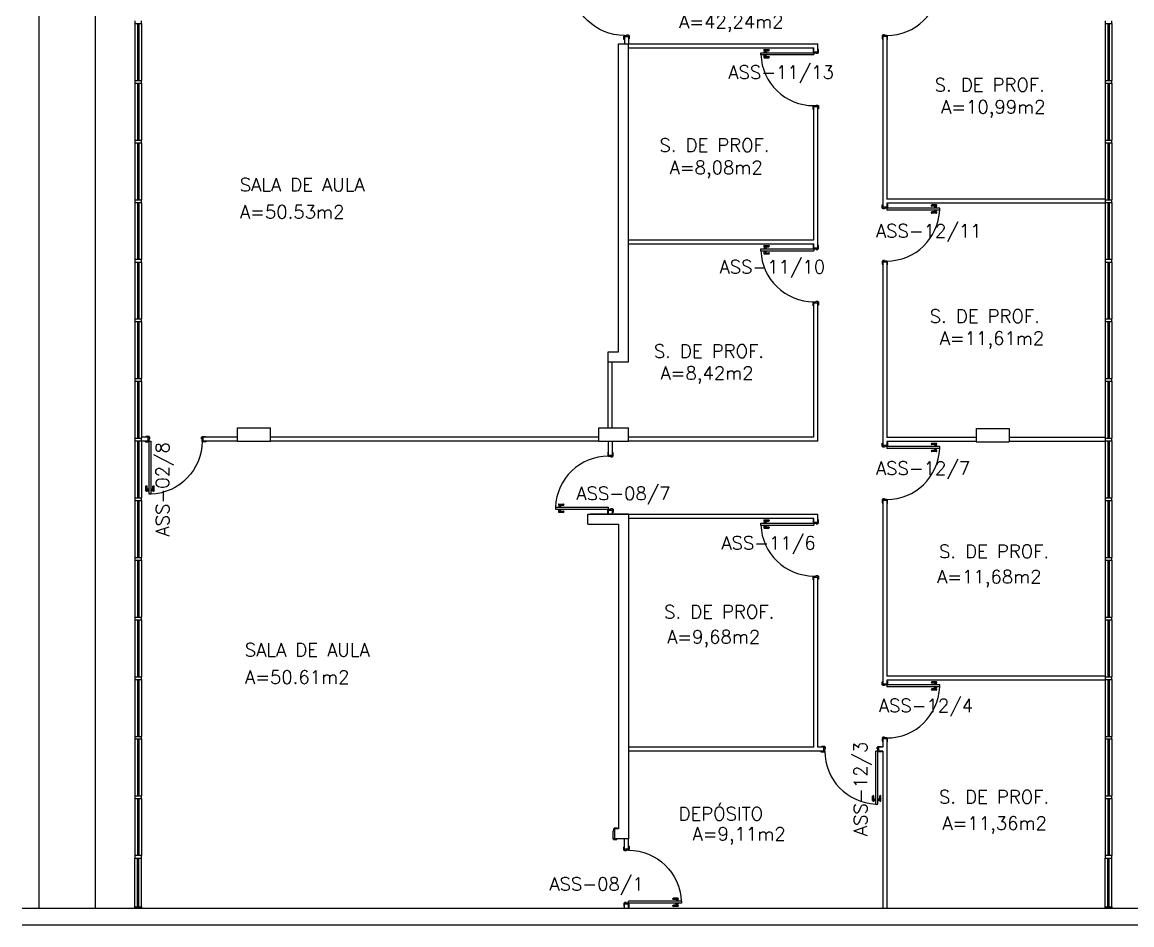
# Model space of a CAD drawing. Extents: x 272.3 to 314.2, y 193.7 to 231.5.
# Drawn here: x 272.27 to 289.02, y 193.68 to 207.3 of the extents above; entities that cross this region are included whole.
import ezdxf

# ---------------------------------------------------------------- set-up
doc = ezdxf.new("R2010")
doc.units = 0
doc.header["$LTSCALE"] = 0.01
for name, color, linetype in [('ALVENARIA', 2, 'CONTINUOUS'), ('AREA', 2, 'CONTINUOUS'), ('DIVISÓRIA', 2, 'CONTINUOUS'), ('ENDEREÇO', 2, 'CONTINUOUS'), ('JANELA', 1, 'CONTINUOUS'), ('MACANETA', 2, 'CONTINUOUS'), ('MARCO', 2, 'CONTINUOUS'), ('PISO', 1, 'CONTINUOUS'), ('PORTA', 2, 'CONTINUOUS'), ('TEXTO', 2, 'CONTINUOUS')]:
    doc.layers.add(name, color=color, linetype=linetype)
doc.styles.add('UNB-100', font='simplex.shx', dxfattribs={"height": 0.4})
doc.styles.add('UNB-200', font='simplex.shx', dxfattribs={"height": 0.3})

# ---------------------------------------------------------------- blocks, each defined once
blk = doc.blocks.new('MACANETA')
at = {"layer": 'MACANETA', "color": 1}
for p, q in [((-0.077, 0.052), (-0.077, 0.12)), ((-0.059, 0.052), (-0.059, 0.12)), ((-0.059, 0.075), (-0.036, 0.075)), ((-0.059, 0.052), (-0.036, 0.052)), ((-0.036, 0.044), (-0.036, 0.084)), ((-0.036, 0.084), (-0.03, 0.084)), ((-0.036, 0.044), (-0.03, 0.044)), ((0.006, 0.084), (0, 0.084)), ((0.006, 0.044), (0, 0.044)), ((0.006, 0.044), (0.006, 0.084)), ((0.029, 0.075), (0.006, 0.075)), ((0.029, 0.052), (0.006, 0.052)), ((0.029, 0.052), (0.029, 0.12)), ((0.047, 0.052), (0.047, 0.12))]:
    blk.add_line(p, q, dxfattribs=at)
for centre, start, end in [((-0.068, 0.12), 90, 180), ((-0.068, 0.052), 180, 270), ((-0.068, 0.12), 0, 90), ((-0.068, 0.052), 270, 0), ((0.038, 0.12), 90, 180), ((0.038, 0.052), 180, 270), ((0.038, 0.12), 0, 90), ((0.038, 0.052), 270, 0)]:
    blk.add_arc(centre, 0.00874, start, end, dxfattribs=at)
blk = doc.blocks.new('DOOR80')
at = {"layer": 'PORTA'}
for p, q in [((0.015, -0.8), (0.015, 0)), ((0.015, 0), (0.045, 0)), ((0.045, -0.8), (0.045, 0)), ((0.045, -0.8), (0.015, -0.8))]:
    blk.add_line(p, q, dxfattribs=at)
at = {"layer": 'PORTA', "color": 1}
blk.add_arc((0.015, 0), 0.8, 272.1491, 0, dxfattribs=at)
at = {"layer": 'PORTA'}
blk.add_blockref('MACANETA', (0.045, -0.8), dxfattribs=at)
blk = doc.blocks.new('DOOR-80')
at = {"layer": 'PORTA'}
for p, q in [((-0.045, -0.8), (-0.045, 0)), ((-0.015, 0), (-0.045, 0)), ((-0.015, -0.8), (-0.015, 0)), ((-0.045, -0.8), (-0.015, -0.8))]:
    blk.add_line(p, q, dxfattribs=at)
at = {"layer": 'PORTA', "color": 1}
blk.add_arc((-0.015, 0), 0.8, 180, 267.8509, dxfattribs=at)
at = {"layer": 'PORTA'}
blk.add_blockref('MACANETA', (-0.015, -0.8), dxfattribs=at)

msp = doc.modelspace()

# ---------------------------------------------------------------- linework, layer by layer
at = {"layer": 'ALVENARIA'}
for p, q in [((281.274, 202.328), (281.274, 206.978)), ((281.274, 206.978), (281.424, 206.978)), ((281.424, 202.178), (281.424, 206.978)), ((281.119, 202.328), (281.274, 202.328)), ((281.119, 202.178), (281.424, 202.178)), ((275.524, 200.978), (275.524, 201.178)), ((275.524, 201.178), (276.024, 201.178)), ((276.024, 200.978), (276.024, 201.178)), ((280.98, 200.978), (280.98, 201.178)), ((280.98, 201.178), (281.424, 201.178)), ((281.424, 200.978), (281.424, 201.178)), ((286.674, 201.171), (287.174, 201.171)), ((286.674, 201.171), (286.674, 200.971)), ((287.174, 201.171), (287.174, 200.971)), ((275.524, 200.978), (276.024, 200.978)), ((280.98, 200.978), (281.424, 200.978)), ((286.674, 200.971), (287.174, 200.971)), ((280.814, 199.878), (281.424, 199.878)), ((280.814, 199.728), (280.814, 199.878)), ((281.424, 199.878), (280.849, 199.878)), ((281.424, 199.878), (281.424, 194.978)), ((280.814, 199.728), (281.274, 199.728)), ((281.274, 199.728), (281.274, 195.128)), ((281.274, 195.128), (281.214, 195.128)), ((281.214, 195.128), (281.214, 194.978)), ((281.424, 194.978), (281.214, 194.978)), ((272.274, 193.928), (295.524, 193.928)), ((272.274, 193.678), (295.524, 193.678))]:
    msp.add_line(p, q, dxfattribs=at)
at = {"layer": 'DIVISÓRIA'}
for p, q in [((281.354, 207.093), (281.364, 207.093)), ((281.354, 207.043), (281.354, 207.093)), ((281.364, 207.043), (281.354, 207.043)), ((281.364, 207.103), (281.399, 207.103)), ((281.364, 207.093), (281.364, 207.103)), ((281.364, 207.088), (281.364, 207.093)), ((281.364, 207.088), (281.364, 206.978)), ((281.364, 207.088), (281.424, 207.088)), ((281.399, 207.113), (281.424, 207.113)), ((281.399, 207.103), (281.399, 207.113)), ((281.424, 207.113), (281.424, 207.103)), ((281.424, 207.088), (281.424, 207.103)), ((281.424, 207.103), (281.434, 207.103)), ((281.424, 207.088), (281.424, 206.978)), ((281.434, 207.053), (281.424, 207.053)), ((281.434, 207.103), (281.434, 207.053)), ((285.254, 207.103), (285.254, 207.053)), ((285.264, 207.103), (285.254, 207.103)), ((285.254, 207.053), (285.264, 207.053)), ((285.264, 207.113), (285.264, 207.103)), ((285.289, 207.113), (285.264, 207.113)), ((285.264, 207.088), (285.264, 207.103)), ((285.264, 207.088), (285.264, 204.513)), ((285.324, 207.088), (285.264, 207.088)), ((285.289, 207.103), (285.289, 207.113)), ((285.324, 207.103), (285.289, 207.103)), ((285.324, 207.093), (285.324, 207.103)), ((285.324, 207.088), (285.324, 207.093)), ((285.334, 207.093), (285.324, 207.093)), ((285.324, 207.088), (285.324, 204.633)), ((285.324, 207.043), (285.334, 207.043)), ((285.334, 207.043), (285.334, 207.093)), ((281.424, 206.978), (284.284, 206.978)), ((281.424, 206.918), (284.224, 206.918)), ((284.214, 206.903), (284.214, 206.853)), ((284.224, 206.903), (284.214, 206.903)), ((284.224, 206.858), (284.224, 206.918)), ((284.284, 206.858), (284.284, 206.978)), ((284.294, 206.893), (284.284, 206.893)), ((284.294, 206.843), (284.294, 206.893)), ((284.214, 206.853), (284.224, 206.853)), ((284.224, 206.858), (284.224, 206.853)), ((284.224, 206.858), (284.284, 206.858)), ((284.224, 206.853), (284.224, 206.843)), ((284.224, 206.843), (284.259, 206.843)), ((284.259, 206.843), (284.259, 206.833)), ((284.259, 206.833), (284.284, 206.833)), ((284.284, 206.858), (284.284, 206.843)), ((284.284, 206.843), (284.294, 206.843)), ((284.284, 206.833), (284.284, 206.843)), ((284.214, 206.033), (284.224, 206.033)), ((284.214, 205.983), (284.214, 206.033)), ((284.224, 206.043), (284.259, 206.043)), ((284.224, 206.033), (284.224, 206.043)), ((284.224, 206.028), (284.224, 206.033)), ((284.224, 204.018), (284.224, 206.028)), ((284.224, 206.028), (284.284, 206.028)), ((284.259, 206.053), (284.284, 206.053)), ((284.259, 206.043), (284.259, 206.053)), ((284.284, 206.053), (284.284, 206.043)), ((284.284, 206.028), (284.284, 206.043)), ((284.284, 206.043), (284.294, 206.043)), ((284.284, 203.898), (284.284, 206.028)), ((284.294, 206.043), (284.294, 205.993)), ((284.224, 205.983), (284.214, 205.983)), ((284.294, 205.993), (284.284, 205.993)), ((285.254, 204.548), (285.264, 204.548)), ((285.254, 204.498), (285.254, 204.548)), ((288.624, 204.633), (285.324, 204.633)), ((285.324, 204.573), (285.324, 204.513)), ((288.624, 204.573), (285.324, 204.573)), ((285.324, 204.558), (285.334, 204.558)), ((285.334, 204.558), (285.334, 204.508)), ((285.264, 204.498), (285.254, 204.498)), ((285.264, 204.513), (285.264, 204.498)), ((285.324, 204.513), (285.264, 204.513)), ((285.264, 204.488), (285.264, 204.498)), ((285.289, 204.488), (285.264, 204.488)), ((285.289, 204.498), (285.289, 204.488)), ((285.324, 204.498), (285.289, 204.498)), ((285.324, 204.513), (285.324, 204.508)), ((285.324, 204.508), (285.324, 204.498)), ((285.334, 204.508), (285.324, 204.508)), ((281.424, 204.018), (284.224, 204.018)), ((281.424, 203.958), (284.224, 203.958)), ((284.214, 203.943), (284.214, 203.893)), ((284.224, 203.943), (284.214, 203.943)), ((284.214, 203.893), (284.224, 203.893)), ((284.224, 203.898), (284.224, 203.958)), ((284.224, 203.898), (284.224, 203.893)), ((284.224, 203.898), (284.284, 203.898)), ((284.224, 203.893), (284.224, 203.883)), ((284.224, 203.883), (284.259, 203.883)), ((284.259, 203.883), (284.259, 203.873)), ((284.259, 203.873), (284.284, 203.873)), ((284.294, 203.933), (284.284, 203.933)), ((284.284, 203.898), (284.284, 203.883)), ((284.284, 203.883), (284.294, 203.883)), ((284.284, 203.873), (284.284, 203.883)), ((284.294, 203.883), (284.294, 203.933)), ((285.254, 203.698), (285.254, 203.648)), ((285.264, 203.698), (285.254, 203.698)), ((285.264, 203.708), (285.264, 203.698)), ((285.289, 203.708), (285.264, 203.708)), ((285.264, 203.683), (285.264, 203.698)), ((285.264, 203.683), (285.264, 200.913)), ((285.324, 203.683), (285.264, 203.683)), ((285.289, 203.698), (285.289, 203.708)), ((285.324, 203.698), (285.289, 203.698)), ((285.324, 203.688), (285.324, 203.698)), ((285.324, 203.683), (285.324, 203.688)), ((285.334, 203.688), (285.324, 203.688)), ((285.324, 203.683), (285.324, 201.033)), ((285.334, 203.638), (285.334, 203.688)), ((285.254, 203.648), (285.264, 203.648)), ((285.324, 203.638), (285.334, 203.638)), ((284.214, 203.073), (284.224, 203.073)), ((284.214, 203.023), (284.214, 203.073)), ((284.224, 203.023), (284.214, 203.023)), ((284.224, 203.083), (284.259, 203.083)), ((284.224, 203.073), (284.224, 203.083)), ((284.224, 203.068), (284.224, 203.073)), ((284.224, 203.068), (284.284, 203.068)), ((284.224, 201.038), (284.224, 203.068)), ((284.259, 203.093), (284.284, 203.093)), ((284.259, 203.083), (284.259, 203.093)), ((284.284, 203.093), (284.284, 203.083)), ((284.284, 203.068), (284.284, 203.083)), ((284.284, 203.083), (284.294, 203.083)), ((284.284, 200.978), (284.284, 203.068)), ((284.294, 203.033), (284.284, 203.033)), ((284.294, 203.083), (284.294, 203.033)), ((281.119, 201.178), (281.119, 202.328)), ((281.179, 201.178), (281.179, 202.178)), ((274.174, 201.038), (274.074, 201.038)), ((274.139, 201.048), (274.139, 201.038)), ((274.189, 201.048), (274.139, 201.048)), ((274.174, 201.038), (274.189, 201.038)), ((274.174, 200.978), (274.174, 201.038)), ((274.174, 200.978), (274.174, 201.038)), ((274.189, 201.038), (274.189, 201.048)), ((274.199, 201.038), (274.189, 201.038)), ((274.189, 201.013), (274.199, 201.013)), ((274.189, 200.978), (274.189, 201.013)), ((274.199, 201.013), (274.199, 201.038)), ((274.979, 201.038), (274.989, 201.038)), ((274.979, 201.013), (274.979, 201.038)), ((274.989, 201.013), (274.979, 201.013)), ((274.989, 201.048), (275.039, 201.048)), ((274.989, 201.038), (274.989, 201.048)), ((275.004, 201.038), (274.989, 201.038)), ((274.989, 200.978), (274.989, 201.013)), ((275.524, 201.038), (275.004, 201.038)), ((275.004, 200.978), (275.004, 201.038)), ((275.039, 201.048), (275.039, 201.038)), ((280.98, 201.038), (276.024, 201.038)), ((284.224, 201.038), (281.424, 201.038)), ((286.674, 201.033), (285.324, 201.033)), ((288.624, 201.033), (287.174, 201.033)), ((274.174, 200.978), (274.074, 200.978)), ((274.129, 200.978), (274.129, 200.968)), ((274.129, 200.968), (274.179, 200.968)), ((274.174, 200.978), (274.179, 200.978)), ((274.179, 200.978), (274.189, 200.978)), ((274.179, 200.968), (274.179, 200.978)), ((274.999, 200.978), (274.989, 200.978)), ((275.004, 200.978), (274.999, 200.978)), ((274.999, 200.968), (274.999, 200.978)), ((275.049, 200.968), (274.999, 200.968)), ((275.524, 200.978), (275.004, 200.978)), ((275.049, 200.968), (275.049, 200.978)), ((280.98, 200.978), (276.024, 200.978)), ((281.124, 200.768), (281.124, 200.978)), ((281.184, 200.768), (281.184, 200.978)), ((284.284, 200.978), (281.424, 200.978)), ((285.254, 200.948), (285.264, 200.948)), ((285.254, 200.898), (285.254, 200.948)), ((285.264, 200.898), (285.254, 200.898)), ((285.264, 200.913), (285.264, 200.898)), ((285.324, 200.913), (285.264, 200.913)), ((285.264, 200.888), (285.264, 200.898)), ((285.289, 200.888), (285.264, 200.888)), ((285.289, 200.898), (285.289, 200.888)), ((285.324, 200.898), (285.289, 200.898)), ((285.324, 200.973), (285.324, 200.913)), ((286.674, 200.973), (285.324, 200.973)), ((285.324, 200.958), (285.334, 200.958)), ((285.324, 200.913), (285.324, 200.908)), ((285.324, 200.908), (285.324, 200.898)), ((285.334, 200.908), (285.324, 200.908)), ((285.334, 200.958), (285.334, 200.908)), ((288.624, 200.973), (287.174, 200.973)), ((281.114, 200.813), (281.114, 200.763)), ((281.124, 200.813), (281.114, 200.813)), ((281.114, 200.763), (281.124, 200.763)), ((281.124, 200.768), (281.124, 200.763)), ((281.124, 200.768), (281.184, 200.768)), ((281.124, 200.763), (281.124, 200.753)), ((281.124, 200.753), (281.159, 200.753)), ((281.159, 200.753), (281.159, 200.743)), ((281.159, 200.743), (281.184, 200.743)), ((281.194, 200.803), (281.184, 200.803)), ((281.184, 200.768), (281.184, 200.753)), ((281.184, 200.753), (281.194, 200.753)), ((281.184, 200.743), (281.184, 200.753)), ((281.194, 200.753), (281.194, 200.803)), ((285.254, 200.098), (285.254, 200.048)), ((285.264, 200.098), (285.254, 200.098)), ((285.254, 200.048), (285.264, 200.048)), ((285.264, 200.108), (285.264, 200.098)), ((285.289, 200.108), (285.264, 200.108)), ((285.264, 200.083), (285.264, 200.098)), ((285.324, 200.083), (285.264, 200.083)), ((285.264, 200.083), (285.264, 197.313)), ((285.289, 200.098), (285.289, 200.108)), ((285.324, 200.098), (285.289, 200.098)), ((285.324, 200.088), (285.324, 200.098)), ((285.324, 200.083), (285.324, 200.088)), ((285.334, 200.088), (285.324, 200.088)), ((285.324, 200.083), (285.324, 197.433)), ((285.324, 200.038), (285.334, 200.038)), ((285.334, 200.038), (285.334, 200.088)), ((281.114, 199.943), (281.124, 199.943)), ((281.114, 199.893), (281.114, 199.943)), ((281.114, 199.893), (281.124, 199.893)), ((281.124, 199.953), (281.159, 199.953)), ((281.124, 199.943), (281.124, 199.953)), ((281.124, 199.938), (281.124, 199.943)), ((281.124, 199.938), (281.184, 199.938)), ((281.124, 199.878), (281.124, 199.938)), ((281.159, 199.963), (281.184, 199.963)), ((281.159, 199.953), (281.159, 199.963)), ((281.184, 199.963), (281.184, 199.953)), ((281.184, 199.938), (281.184, 199.953)), ((281.184, 199.953), (281.194, 199.953)), ((281.184, 199.878), (281.184, 199.938)), ((281.194, 199.903), (281.184, 199.903)), ((281.194, 199.953), (281.194, 199.903)), ((281.424, 199.878), (284.284, 199.878)), ((284.284, 199.758), (284.284, 199.878)), ((281.424, 199.818), (284.224, 199.818)), ((284.214, 199.803), (284.214, 199.753)), ((284.224, 199.803), (284.214, 199.803)), ((284.214, 199.753), (284.224, 199.753)), ((284.224, 199.758), (284.224, 199.818)), ((284.224, 199.758), (284.224, 199.753)), ((284.224, 199.758), (284.284, 199.758)), ((284.224, 199.753), (284.224, 199.743)), ((284.224, 199.743), (284.259, 199.743)), ((284.259, 199.743), (284.259, 199.733)), ((284.259, 199.733), (284.284, 199.733)), ((284.294, 199.793), (284.284, 199.793)), ((284.284, 199.758), (284.284, 199.743)), ((284.284, 199.743), (284.294, 199.743)), ((284.284, 199.733), (284.284, 199.743)), ((284.294, 199.743), (284.294, 199.793)), ((284.214, 198.933), (284.224, 198.933)), ((284.214, 198.883), (284.214, 198.933)), ((284.224, 198.883), (284.214, 198.883)), ((284.224, 198.943), (284.259, 198.943)), ((284.224, 198.933), (284.224, 198.943)), ((284.224, 198.928), (284.224, 198.933)), ((284.224, 198.928), (284.284, 198.928)), ((284.224, 196.361), (284.224, 198.928)), ((284.259, 198.953), (284.284, 198.953)), ((284.259, 198.943), (284.259, 198.953)), ((284.284, 198.953), (284.284, 198.943)), ((284.284, 198.928), (284.284, 198.943)), ((284.284, 198.943), (284.294, 198.943)), ((284.284, 196.361), (284.284, 198.928)), ((284.294, 198.893), (284.284, 198.893)), ((284.294, 198.943), (284.294, 198.893)), ((285.254, 197.348), (285.264, 197.348)), ((285.254, 197.298), (285.254, 197.348)), ((288.624, 197.433), (285.324, 197.433)), ((288.624, 197.373), (285.324, 197.373)), ((285.324, 197.373), (285.324, 197.313)), ((285.324, 197.358), (285.334, 197.358)), ((285.334, 197.358), (285.334, 197.308)), ((285.264, 197.298), (285.254, 197.298)), ((285.264, 197.313), (285.264, 197.298)), ((285.324, 197.313), (285.264, 197.313)), ((285.264, 197.288), (285.264, 197.298)), ((285.289, 197.288), (285.264, 197.288)), ((285.289, 197.298), (285.289, 197.288)), ((285.324, 197.298), (285.289, 197.298)), ((285.324, 197.313), (285.324, 197.308)), ((285.324, 197.308), (285.324, 197.298)), ((285.334, 197.308), (285.324, 197.308)), ((285.254, 196.498), (285.254, 196.448)), ((285.264, 196.498), (285.254, 196.498)), ((285.264, 196.508), (285.264, 196.498)), ((285.289, 196.508), (285.264, 196.508)), ((285.264, 196.483), (285.264, 196.498)), ((285.264, 196.483), (285.264, 196.361)), ((285.324, 196.483), (285.264, 196.483)), ((285.289, 196.498), (285.289, 196.508)), ((285.324, 196.498), (285.289, 196.498)), ((285.324, 196.488), (285.324, 196.498)), ((285.324, 196.483), (285.324, 196.488)), ((285.334, 196.488), (285.324, 196.488)), ((285.324, 196.483), (285.324, 193.928)), ((285.334, 196.438), (285.334, 196.488)), ((284.224, 196.361), (281.424, 196.361)), ((284.374, 196.361), (284.284, 196.361)), ((284.389, 196.371), (284.339, 196.371)), ((284.339, 196.371), (284.339, 196.361)), ((284.374, 196.301), (284.374, 196.361)), ((284.374, 196.361), (284.389, 196.361)), ((284.389, 196.361), (284.389, 196.371)), ((284.399, 196.361), (284.389, 196.361)), ((284.389, 196.301), (284.389, 196.336)), ((284.389, 196.336), (284.399, 196.336)), ((284.399, 196.336), (284.399, 196.361)), ((285.179, 196.336), (285.179, 196.361)), ((285.179, 196.361), (285.189, 196.361)), ((285.189, 196.336), (285.179, 196.336)), ((285.189, 196.361), (285.189, 196.371)), ((285.189, 196.371), (285.239, 196.371)), ((285.204, 196.361), (285.189, 196.361)), ((285.189, 196.301), (285.189, 196.336)), ((285.264, 196.361), (285.204, 196.361)), ((285.204, 196.301), (285.204, 196.361)), ((285.239, 196.371), (285.239, 196.361)), ((285.254, 196.448), (285.264, 196.448)), ((285.324, 196.438), (285.334, 196.438)), ((284.374, 196.301), (281.424, 196.301)), ((284.329, 196.301), (284.329, 196.291)), ((284.329, 196.291), (284.379, 196.291)), ((284.374, 196.301), (284.379, 196.301)), ((284.379, 196.291), (284.379, 196.301)), ((284.379, 196.301), (284.389, 196.301)), ((285.199, 196.301), (285.189, 196.301)), ((285.199, 196.291), (285.199, 196.301)), ((285.204, 196.301), (285.199, 196.301)), ((285.249, 196.291), (285.199, 196.291)), ((285.264, 196.301), (285.204, 196.301)), ((285.249, 196.301), (285.249, 196.291)), ((285.264, 196.301), (285.264, 193.928)), ((281.364, 194.818), (281.364, 194.978)), ((281.424, 194.818), (281.424, 194.978)), ((281.424, 194.818), (281.364, 194.818)), ((281.364, 193.928), (281.364, 193.988)), ((281.424, 193.988), (281.364, 193.988)), ((281.424, 193.928), (281.424, 193.988))]:
    msp.add_line(p, q, dxfattribs=at)
at = {"layer": 'JANELA'}
for p, q in [((273.974, 207.323), (273.974, 207.283)), ((273.974, 207.283), (273.974, 206.423)), ((273.974, 207.283), (274.074, 207.283)), ((274.014, 207.283), (274.014, 206.423)), ((274.034, 207.283), (274.034, 206.423)), ((274.074, 207.283), (274.074, 207.323)), ((274.074, 207.283), (274.074, 206.423)), ((288.624, 207.323), (288.624, 207.283)), ((288.624, 207.283), (288.724, 207.283)), ((288.624, 207.283), (288.624, 206.423)), ((288.664, 207.283), (288.664, 206.423)), ((288.684, 207.283), (288.684, 206.423)), ((288.724, 207.283), (288.724, 207.323)), ((288.724, 207.283), (288.724, 206.423)), ((273.974, 206.423), (274.074, 206.423)), ((273.974, 206.423), (273.974, 206.383)), ((273.974, 206.383), (273.974, 205.523)), ((273.974, 206.383), (274.074, 206.383)), ((274.014, 206.383), (274.014, 205.523)), ((274.034, 206.383), (274.034, 205.523)), ((274.074, 206.383), (274.074, 206.423)), ((274.074, 206.383), (274.074, 205.523)), ((288.624, 206.423), (288.624, 206.383)), ((288.624, 206.423), (288.724, 206.423)), ((288.624, 206.383), (288.724, 206.383)), ((288.624, 206.383), (288.624, 205.523)), ((288.664, 206.383), (288.664, 205.523)), ((288.684, 206.383), (288.684, 205.523)), ((288.724, 206.383), (288.724, 206.423)), ((288.724, 206.383), (288.724, 205.523)), ((273.974, 205.523), (274.074, 205.523)), ((273.974, 205.523), (273.974, 205.483)), ((274.074, 205.483), (274.074, 205.523)), ((288.624, 205.523), (288.624, 205.483)), ((288.624, 205.523), (288.724, 205.523)), ((288.724, 205.483), (288.724, 205.523)), ((273.974, 205.483), (273.974, 204.623)), ((273.974, 205.483), (274.074, 205.483)), ((274.014, 205.483), (274.014, 204.623)), ((274.034, 205.483), (274.034, 204.623)), ((274.074, 205.483), (274.074, 204.623)), ((288.624, 205.483), (288.624, 204.623)), ((288.624, 205.483), (288.724, 205.483)), ((288.664, 205.483), (288.664, 204.623)), ((288.684, 205.483), (288.684, 204.623)), ((288.724, 205.483), (288.724, 204.623)), ((273.974, 204.623), (273.974, 204.583)), ((273.974, 204.623), (274.074, 204.623)), ((273.974, 204.583), (274.074, 204.583)), ((273.974, 204.583), (273.974, 203.723)), ((274.014, 204.583), (274.014, 203.723)), ((274.034, 204.583), (274.034, 203.723)), ((274.074, 204.573), (274.074, 204.633)), ((274.074, 204.583), (274.074, 203.723)), ((288.624, 204.623), (288.724, 204.623)), ((288.624, 204.623), (288.624, 204.583)), ((288.624, 204.583), (288.724, 204.583)), ((288.624, 204.583), (288.624, 203.723)), ((288.664, 204.583), (288.664, 203.723)), ((288.684, 204.583), (288.684, 203.723)), ((288.724, 204.583), (288.724, 204.623)), ((288.724, 204.583), (288.724, 203.723)), ((274.074, 203.723), (273.974, 203.723)), ((273.974, 203.723), (273.974, 203.683)), ((273.974, 203.683), (274.074, 203.683)), ((273.974, 203.683), (273.974, 202.823)), ((274.014, 203.683), (274.014, 202.823)), ((274.034, 203.683), (274.034, 202.823)), ((274.074, 203.683), (274.074, 203.723)), ((274.074, 203.683), (274.074, 202.823)), ((288.624, 203.723), (288.624, 203.683)), ((288.724, 203.723), (288.624, 203.723)), ((288.624, 203.683), (288.724, 203.683)), ((288.624, 203.683), (288.624, 202.823)), ((288.664, 203.683), (288.664, 202.823)), ((288.684, 203.683), (288.684, 202.823)), ((288.724, 203.683), (288.724, 203.723)), ((288.724, 203.683), (288.724, 202.823)), ((273.974, 202.823), (274.074, 202.823)), ((273.974, 202.823), (273.974, 202.783)), ((273.974, 202.783), (273.974, 201.923)), ((273.974, 202.783), (274.074, 202.783)), ((274.014, 202.783), (274.014, 201.923)), ((274.034, 202.783), (274.034, 201.923)), ((274.074, 202.783), (274.074, 202.823)), ((274.074, 202.783), (274.074, 201.923)), ((288.624, 202.823), (288.624, 202.783)), ((288.624, 202.823), (288.724, 202.823)), ((288.624, 202.783), (288.724, 202.783)), ((288.624, 202.783), (288.624, 201.923)), ((288.664, 202.783), (288.664, 201.923)), ((288.684, 202.783), (288.684, 201.923)), ((288.724, 202.783), (288.724, 202.823)), ((288.724, 202.783), (288.724, 201.923)), ((273.974, 201.923), (274.074, 201.923)), ((273.974, 201.923), (273.974, 201.883)), ((273.974, 201.883), (274.074, 201.883)), ((273.974, 201.883), (273.974, 201.023)), ((274.014, 201.883), (274.014, 201.023)), ((274.034, 201.883), (274.034, 201.023)), ((274.074, 201.873), (274.074, 201.933)), ((274.074, 201.883), (274.074, 201.023)), ((288.624, 201.923), (288.624, 201.883)), ((288.624, 201.923), (288.724, 201.923)), ((288.624, 201.883), (288.724, 201.883)), ((288.624, 201.883), (288.624, 201.023)), ((288.664, 201.883), (288.664, 201.023)), ((288.684, 201.883), (288.684, 201.023)), ((288.724, 201.883), (288.724, 201.923)), ((288.724, 201.883), (288.724, 201.023)), ((273.974, 201.023), (274.074, 201.023)), ((273.974, 201.023), (273.974, 200.983)), ((274.074, 200.983), (274.074, 201.023)), ((288.624, 201.023), (288.624, 200.983)), ((288.624, 201.023), (288.724, 201.023)), ((288.724, 200.983), (288.724, 201.023)), ((273.974, 200.983), (273.974, 200.123)), ((273.974, 200.983), (274.074, 200.983)), ((274.014, 200.983), (274.014, 200.123)), ((274.034, 200.983), (274.034, 200.123)), ((274.074, 200.983), (274.074, 200.123)), ((288.624, 200.983), (288.724, 200.983)), ((288.624, 200.983), (288.624, 200.123)), ((288.664, 200.983), (288.664, 200.123)), ((288.684, 200.983), (288.684, 200.123)), ((288.724, 200.983), (288.724, 200.123)), ((273.974, 200.123), (274.074, 200.123)), ((273.974, 200.123), (273.974, 200.083)), ((273.974, 200.083), (274.074, 200.083)), ((273.974, 200.083), (273.974, 199.223)), ((274.014, 200.083), (274.014, 199.223)), ((274.034, 200.083), (274.034, 199.223)), ((274.074, 200.083), (274.074, 200.123)), ((274.074, 200.083), (274.074, 199.223)), ((288.624, 200.123), (288.624, 200.083)), ((288.624, 200.123), (288.724, 200.123)), ((288.624, 200.083), (288.724, 200.083)), ((288.624, 200.083), (288.624, 199.223)), ((288.664, 200.083), (288.664, 199.223)), ((288.684, 200.083), (288.684, 199.223)), ((288.724, 200.083), (288.724, 200.123)), ((288.724, 200.083), (288.724, 199.223)), ((273.974, 199.223), (274.074, 199.223)), ((273.974, 199.223), (273.974, 199.183)), ((273.974, 199.183), (273.974, 198.323)), ((273.974, 199.183), (274.074, 199.183)), ((274.014, 199.183), (274.014, 198.323)), ((274.034, 199.183), (274.034, 198.323)), ((274.074, 199.183), (274.074, 199.223)), ((274.074, 199.183), (274.074, 198.323)), ((288.624, 199.223), (288.624, 199.183)), ((288.624, 199.223), (288.724, 199.223)), ((288.624, 199.183), (288.724, 199.183)), ((288.624, 199.183), (288.624, 198.323)), ((288.664, 199.183), (288.664, 198.323)), ((288.684, 199.183), (288.684, 198.323)), ((288.724, 199.183), (288.724, 199.223)), ((288.724, 199.183), (288.724, 198.323)), ((273.974, 198.323), (274.074, 198.323)), ((273.974, 198.323), (273.974, 198.283)), ((274.074, 198.283), (274.074, 198.323)), ((288.624, 198.323), (288.624, 198.283)), ((288.624, 198.323), (288.724, 198.323)), ((288.724, 198.283), (288.724, 198.323)), ((273.974, 198.283), (273.974, 197.423)), ((273.974, 198.283), (274.074, 198.283)), ((274.014, 198.283), (274.014, 197.423)), ((274.034, 198.283), (274.034, 197.423)), ((274.074, 198.283), (274.074, 197.423)), ((288.624, 198.283), (288.724, 198.283)), ((288.624, 198.283), (288.624, 197.423)), ((288.664, 198.283), (288.664, 197.423)), ((288.684, 198.283), (288.684, 197.423)), ((288.724, 198.283), (288.724, 197.423)), ((273.974, 197.423), (274.074, 197.423)), ((273.974, 197.423), (273.974, 197.383)), ((273.974, 197.383), (273.974, 196.523)), ((273.974, 197.383), (274.074, 197.383)), ((274.014, 197.383), (274.014, 196.523)), ((274.034, 197.383), (274.034, 196.523)), ((274.074, 197.383), (274.074, 197.423)), ((274.074, 197.383), (274.074, 196.523)), ((288.624, 197.433), (288.624, 197.373)), ((288.624, 197.423), (288.724, 197.423)), ((288.624, 197.383), (288.624, 196.523)), ((288.624, 197.383), (288.724, 197.383)), ((288.664, 197.383), (288.664, 196.523)), ((288.684, 197.383), (288.684, 196.523)), ((288.724, 197.383), (288.724, 197.423)), ((288.724, 197.383), (288.724, 196.523)), ((273.974, 196.523), (274.074, 196.523)), ((273.974, 196.523), (273.974, 196.483)), ((273.974, 196.483), (273.974, 195.623)), ((273.974, 196.483), (274.074, 196.483)), ((274.014, 196.483), (274.014, 195.623)), ((274.034, 196.483), (274.034, 195.623)), ((274.074, 196.483), (274.074, 196.523)), ((274.074, 196.483), (274.074, 195.623)), ((288.624, 196.523), (288.624, 196.483)), ((288.624, 196.523), (288.724, 196.523)), ((288.624, 196.483), (288.724, 196.483)), ((288.624, 196.483), (288.624, 195.623)), ((288.664, 196.483), (288.664, 195.623)), ((288.684, 196.483), (288.684, 195.623)), ((288.724, 196.483), (288.724, 196.523)), ((288.724, 196.483), (288.724, 195.623)), ((273.974, 195.623), (273.974, 195.583)), ((273.974, 195.623), (274.074, 195.623)), ((273.974, 195.583), (274.074, 195.583)), ((273.974, 195.583), (273.974, 194.723)), ((274.014, 195.583), (274.014, 194.723)), ((274.034, 195.583), (274.034, 194.723)), ((274.074, 195.583), (274.074, 195.623)), ((274.074, 195.583), (274.074, 194.723)), ((288.624, 195.623), (288.724, 195.623)), ((288.624, 195.623), (288.624, 195.583)), ((288.624, 195.583), (288.724, 195.583)), ((288.624, 195.583), (288.624, 194.723)), ((288.664, 195.583), (288.664, 194.723)), ((288.684, 195.583), (288.684, 194.723)), ((288.724, 195.583), (288.724, 195.623)), ((288.724, 195.583), (288.724, 194.723)), ((274.074, 194.723), (273.974, 194.723)), ((273.974, 194.723), (273.974, 194.683)), ((273.974, 194.683), (274.074, 194.683)), ((273.974, 193.948), (273.974, 194.683)), ((274.014, 193.948), (274.014, 194.683)), ((274.034, 193.948), (274.034, 194.683)), ((274.074, 194.683), (274.074, 194.723)), ((274.074, 193.948), (274.074, 194.683)), ((288.624, 194.723), (288.624, 194.683)), ((288.724, 194.723), (288.624, 194.723)), ((288.624, 193.948), (288.624, 194.683)), ((288.624, 194.683), (288.724, 194.683)), ((288.664, 193.948), (288.664, 194.683)), ((288.684, 193.948), (288.684, 194.683)), ((288.724, 194.683), (288.724, 194.723)), ((288.724, 193.948), (288.724, 194.683)), ((273.974, 193.928), (273.974, 193.948)), ((273.974, 193.948), (274.074, 193.948)), ((274.074, 193.948), (274.074, 193.928)), ((288.624, 193.948), (288.724, 193.948)), ((288.624, 193.928), (288.624, 193.948)), ((288.724, 193.948), (288.724, 193.928))]:
    msp.add_line(p, q, dxfattribs=at)
at = {"layer": 'MARCO'}
for p, q in [((281.209, 195.138), (281.209, 195.128)), ((281.259, 195.138), (281.209, 195.138)), ((281.259, 195.128), (281.259, 195.138)), ((281.189, 195.093), (281.189, 194.978)), ((281.199, 195.093), (281.189, 195.093)), ((281.189, 194.978), (281.199, 194.978)), ((281.199, 195.128), (281.199, 195.093)), ((281.209, 195.128), (281.199, 195.128)), ((281.214, 194.978), (281.199, 194.978)), ((281.199, 194.978), (281.199, 194.968)), ((281.214, 195.128), (281.209, 195.128)), ((281.249, 194.968), (281.249, 194.978)), ((281.199, 194.968), (281.249, 194.968)), ((281.354, 194.853), (281.364, 194.853)), ((281.354, 194.803), (281.354, 194.853)), ((281.364, 194.803), (281.354, 194.803)), ((281.364, 194.818), (281.364, 194.803)), ((281.364, 194.793), (281.364, 194.803)), ((281.389, 194.803), (281.389, 194.793)), ((281.424, 194.803), (281.389, 194.803)), ((281.424, 194.863), (281.434, 194.863)), ((281.424, 194.818), (281.424, 194.813)), ((281.424, 194.813), (281.424, 194.803)), ((281.434, 194.813), (281.424, 194.813)), ((281.434, 194.863), (281.434, 194.813)), ((281.389, 194.793), (281.364, 194.793)), ((281.354, 194.003), (281.354, 193.953)), ((281.364, 194.003), (281.354, 194.003)), ((281.364, 194.013), (281.364, 194.003)), ((281.389, 194.013), (281.364, 194.013)), ((281.364, 193.988), (281.364, 194.003)), ((281.389, 194.003), (281.389, 194.013)), ((281.424, 194.003), (281.389, 194.003)), ((281.424, 193.993), (281.424, 194.003)), ((281.424, 193.988), (281.424, 193.993)), ((281.434, 193.993), (281.424, 193.993)), ((281.434, 193.943), (281.434, 193.993)), ((281.354, 193.953), (281.364, 193.953)), ((281.424, 193.943), (281.434, 193.943))]:
    msp.add_line(p, q, dxfattribs=at)
at = {"layer": 'PISO'}
for p, q in [((272.524, 231.228), (272.524, 193.928)), ((273.374, 215.278), (273.374, 193.928))]:
    msp.add_line(p, q, dxfattribs=at)

# ---------------------------------------------------------------- block references
at = {"layer": 'PORTA', "xscale": -1}
for p, rotation in [((281.364, 207.918), 269.9999999922829), ((281.424, 193.988), 89.99999999228122)]:
    msp.add_blockref('DOOR-80', p, dxfattribs=dict(at, rotation=rotation))
at = {"layer": 'PORTA'}
for name, p, rotation in [('DOOR-80', (285.324, 207.918), 90.00000000771712), ('DOOR80', (284.224, 206.858), 270.0000000077167), ('DOOR-80', (285.324, 204.513), 90.00000000771735), ('DOOR80', (284.224, 203.898), 270.0000000077169), ('DOOR-80', (285.324, 200.913), 90.00000000771712), ('DOOR-80', (281.124, 199.938), 270.0000000025722), ('DOOR80', (284.224, 199.758), 270.0000000077167), ('DOOR-80', (285.324, 197.313), 90.00000000771712), ('DOOR-80', (285.204, 196.301), 5.144329406903127e-09)]:
    msp.add_blockref(name, p, dxfattribs=dict(at, rotation=rotation))
at = {"layer": 'PORTA', "xscale": -1}
msp.add_blockref('DOOR-80', (274.174, 200.978), dxfattribs=at)

# ---------------------------------------------------------------- texts
at = {"layer": 'AREA', "style": 'UNB-100'}
for s, p in [('A=42,24m2', (282.19, 207.211)), ('A=10,99m2', (286.144, 205.924)), ('A=8,08m2', (282.047, 205.011)), ('A=50.53m2', (275.561, 204.339)), ('A=11,61m2', (286.124, 202.432)), ('A=8,42m2', (281.909, 201.907)), ('A=11,68m2', (286.084, 198.833)), ('A=9,68m2', (282.009, 197.925)), ('A=50.61m2', (275.637, 197.318)), ('A=11,36m2', (286.165, 195.112)), ('A=9,11m2', (282.393, 194.95))]:
    msp.add_text(s, height=0.2, dxfattribs=at).set_placement(p)
at = {"layer": 'ENDEREÇO', "style": 'UNB-100'}
for s, p in [('ASS-11/13', (282.933, 206.448)), ('ASS-12/11', (285.161, 204.053)), ('ASS-11/10', (282.8, 203.511)), ('ASS-12/7', (285.161, 200.47)), ('ASS-08/7', (280.639, 200.091)), ('ASS-11/6', (282.828, 199.342)), ('ASS-12/4', (285.205, 196.887)), ('ASS-08/1', (280.232, 194.194))]:
    msp.add_text(s, height=0.2, dxfattribs=at).set_placement(p)
for s, p in [('ASS-02/8', (274.492, 199.541)), ('ASS-12/3', (285.028, 195.019))]:
    msp.add_text(s, height=0.2, rotation=90, dxfattribs=at).set_placement(p)
at = {"layer": 'TEXTO', "style": 'UNB-200'}
for s, p in [('S. DE PROF.', (286.048, 206.258)), ('S. DE PROF.', (281.893, 205.347)), ('SALA DE AULA', (275.557, 204.75)), ('S. DE PROF.', (285.973, 202.764)), ('S. DE PROF.', (281.809, 202.237)), ('S. DE PROF.', (286.113, 199.215)), ('S. DE PROF.', (281.964, 198.302)), ('SALA DE AULA', (275.634, 197.729)), ('S. DE PROF.', (286.113, 195.509)), ('DEPÓSITO', (282.181, 195.255))]:
    msp.add_text(s, height=0.2, dxfattribs=at).set_placement(p)

doc.saveas('drawing.dxf')
